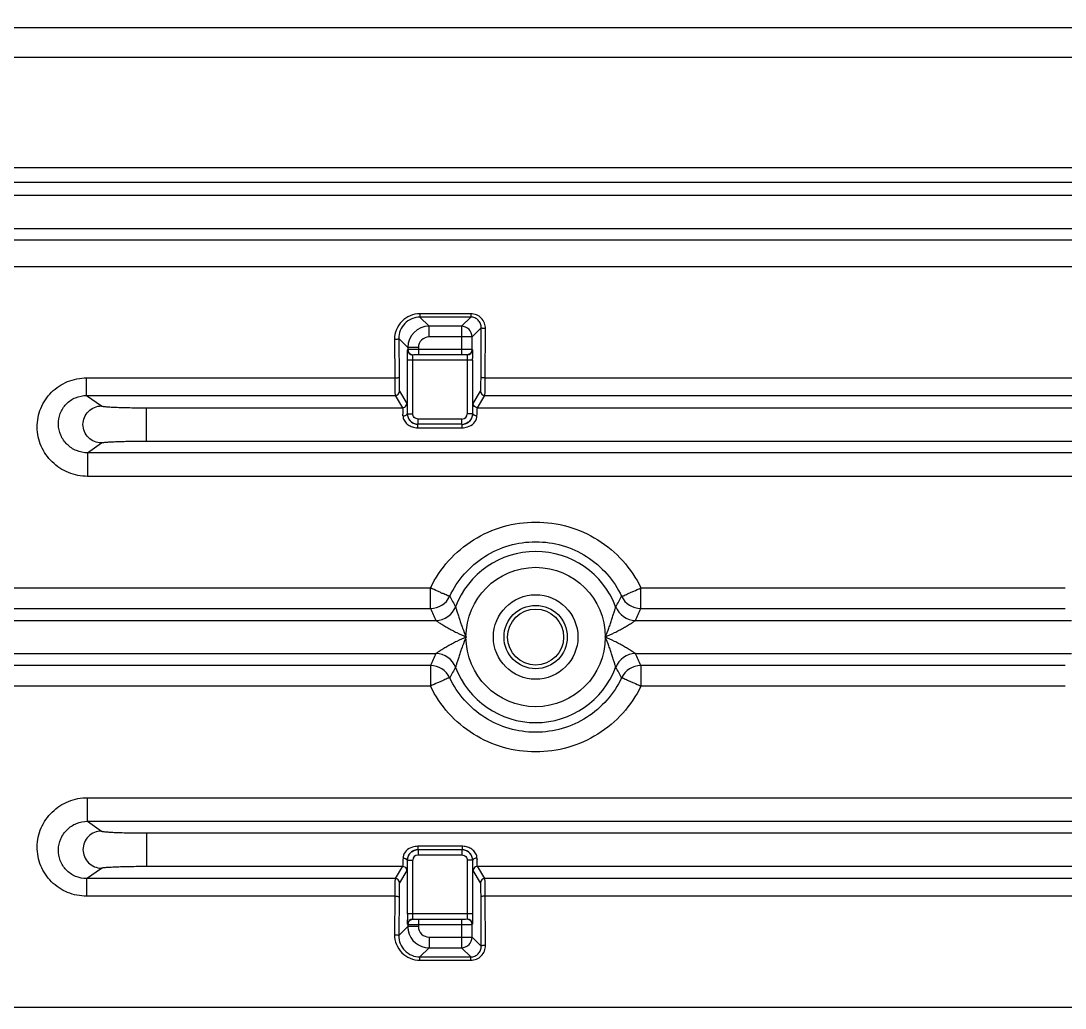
# Model space of a CAD drawing. Header units: millimetres. Extents: x -6 to 705, y -10 to 538.
# Drawn here: x 195.33 to 196.914, y 218.358 to 219.855 of the extents above; entities that cross this region are included whole.
import ezdxf

# ---------------------------------------------------------------- set-up
doc = ezdxf.new("R2010")
doc.units = ezdxf.units.MM

msp = doc.modelspace()

# ---------------------------------------------------------------- linework, layer by layer
at = {"color": 8, "linetype": 'Continuous', "lineweight": -3}
for p, q in [((199.2718, 219.8447), (195.014, 219.8447)), ((199.2718, 219.8), (195.014, 219.8)), ((195.014, 219.6328), (199.2718, 219.6328)), ((195.014, 219.6106), (199.2718, 219.6106)), ((194.9707, 219.5909), (199.3152, 219.5909)), ((194.9707, 219.5404), (199.3152, 219.5404)), ((199.2718, 219.5226), (195.014, 219.5226)), ((199.2718, 219.4825), (195.014, 219.4825)), ((196.0122, 219.4111), (195.9351, 219.4111)), ((195.9351, 219.4111), (195.9351, 219.4061)), ((196.0122, 219.4061), (195.9351, 219.4061)), ((195.949, 219.3922), (195.9351, 219.4061)), ((195.9983, 219.3922), (196.0122, 219.4061)), ((196.0122, 219.4111), (196.0122, 219.4061)), ((195.9983, 219.3922), (195.949, 219.3922)), ((195.949, 219.376), (195.949, 219.3922)), ((195.9983, 219.3922), (195.9983, 219.3493)), ((196.0144, 219.376), (196.0282, 219.3898)), ((196.0278, 219.3149), (196.0282, 219.3898)), ((196.0342, 219.3138), (196.0346, 219.3885)), ((195.8966, 219.3723), (195.8969, 219.3138)), ((195.9168, 219.3599), (195.9031, 219.3736)), ((195.9031, 219.3736), (195.9034, 219.3149)), ((196.0144, 219.376), (195.949, 219.376)), ((196.0144, 219.357), (196.0144, 219.376)), ((195.9162, 219.35), (195.9165, 219.3563)), ((195.9162, 219.3405), (195.9162, 219.35)), ((195.9166, 219.3566), (195.9168, 219.357)), ((195.9329, 219.3599), (195.9168, 219.3599)), ((195.9168, 219.3599), (195.9168, 219.357)), ((195.9228, 219.3492), (195.9249, 219.3489)), ((195.9246, 219.3485), (195.9249, 219.3489)), ((195.9249, 219.3489), (195.9266, 219.3491)), ((195.9266, 219.3491), (195.9329, 219.3493)), ((195.9329, 219.3599), (195.9329, 219.3493)), ((195.9329, 219.3573), (195.9983, 219.3573)), ((195.9329, 219.3493), (195.9983, 219.3493)), ((196.0084, 219.3492), (196.0063, 219.3489)), ((196.0063, 219.3489), (196.0066, 219.3485)), ((196.0144, 219.357), (196.0146, 219.3566)), ((196.015, 219.3405), (195.9162, 219.3405)), ((195.9162, 219.2595), (195.9162, 219.3405)), ((195.9242, 219.2595), (195.9242, 219.3405)), ((196.007, 219.3405), (196.007, 219.2595)), ((196.015, 219.3405), (196.015, 219.2595)), ((195.4295, 219.3138), (195.8969, 219.3138)), ((195.4295, 219.2872), (195.4295, 219.3138)), ((196.0342, 219.3138), (198.2516, 219.3138)), ((195.4295, 219.2872), (195.8976, 219.2872)), ((195.4295, 219.2872), (195.4518, 219.2713)), ((195.8976, 219.2872), (195.9088, 219.2685)), ((195.904, 219.2936), (195.9152, 219.2749)), ((196.0159, 219.2749), (196.0272, 219.2936)), ((196.0224, 219.2685), (196.0336, 219.2872)), ((196.0336, 219.2872), (198.2523, 219.2872)), ((195.5202, 219.2685), (195.9088, 219.2685)), ((195.5202, 219.218), (195.5202, 219.2685)), ((195.9162, 219.2595), (195.9242, 219.2595)), ((196.015, 219.2595), (196.007, 219.2595)), ((196.0223, 219.2682), (196.0224, 219.2685)), ((196.0224, 219.2685), (198.2635, 219.2685)), ((195.999, 219.2434), (195.9321, 219.2434)), ((195.9321, 219.2382), (195.9321, 219.2434)), ((195.9321, 219.2382), (195.999, 219.2382)), ((195.9989, 219.2514), (195.9323, 219.2514)), ((195.9323, 219.2434), (195.9323, 219.2514)), ((195.9989, 219.2434), (195.9989, 219.2514)), ((195.999, 219.2382), (195.999, 219.2434)), ((195.4309, 219.2002), (195.4518, 219.2152)), ((195.5202, 219.218), (198.7656, 219.218)), ((198.855, 219.2002), (195.4309, 219.2002)), ((195.4309, 219.2002), (195.4309, 219.1645)), ((198.855, 219.1645), (195.4309, 219.1645)), ((195.1095, 218.9953), (195.9512, 218.9953)), ((195.9512, 218.9641), (195.9512, 218.9953)), ((196.2703, 218.9641), (196.2703, 218.9953)), ((196.2703, 218.9953), (196.914, 218.9953)), ((195.1095, 218.9641), (195.9512, 218.9641)), ((196.2703, 218.9641), (196.914, 218.9641)), ((195.0806, 218.946), (195.9592, 218.946)), ((196.2623, 218.946), (196.9237, 218.946)), ((195.0806, 218.8956), (195.9592, 218.8956)), ((196.2623, 218.8956), (196.9237, 218.8956)), ((195.9512, 218.8775), (195.1095, 218.8775)), ((195.9512, 218.8775), (195.9512, 218.8463)), ((196.2703, 218.8775), (196.2703, 218.8463)), ((196.914, 218.8775), (196.2703, 218.8775)), ((195.9512, 218.8463), (195.1095, 218.8463)), ((196.914, 218.8463), (196.2703, 218.8463)), ((195.4309, 218.6771), (198.855, 218.6771)), ((195.4309, 218.6414), (195.4309, 218.6771)), ((195.4309, 218.6414), (198.855, 218.6414)), ((195.4309, 218.6414), (195.4518, 218.6264)), ((195.5202, 218.6236), (198.7656, 218.6236)), ((195.5202, 218.6236), (195.5202, 218.5731)), ((195.999, 218.6034), (195.9321, 218.6034)), ((195.9321, 218.6034), (195.9321, 218.5982)), ((195.999, 218.6034), (195.999, 218.5982)), ((195.999, 218.5982), (195.9321, 218.5982)), ((195.9323, 218.5982), (195.9323, 218.5902)), ((195.9323, 218.5902), (195.9989, 218.5902)), ((195.9989, 218.5982), (195.9989, 218.5902)), ((195.5202, 218.5731), (195.9088, 218.5731)), ((195.9088, 218.5731), (195.8976, 218.5544)), ((195.9089, 218.5734), (195.9088, 218.5731)), ((195.9162, 218.5821), (195.9242, 218.5821)), ((195.9162, 218.5011), (195.9162, 218.5821)), ((195.9242, 218.5011), (195.9242, 218.5821)), ((196.015, 218.5821), (196.007, 218.5821)), ((196.007, 218.5821), (196.007, 218.5011)), ((196.015, 218.5821), (196.015, 218.5011)), ((196.0224, 218.5731), (198.2635, 218.5731)), ((196.0336, 218.5544), (196.0224, 218.5731)), ((195.4295, 218.5544), (195.4518, 218.5703)), ((195.9152, 218.5667), (195.904, 218.548)), ((196.0272, 218.548), (196.0159, 218.5667)), ((195.8976, 218.5544), (195.4295, 218.5544)), ((195.4295, 218.5544), (195.4295, 218.5278)), ((198.2523, 218.5544), (196.0336, 218.5544)), ((195.8969, 218.5278), (195.4295, 218.5278)), ((195.8969, 218.5278), (195.8966, 218.4693)), ((195.9034, 218.5267), (195.9031, 218.468)), ((196.0282, 218.4518), (196.0278, 218.5267)), ((198.2516, 218.5278), (196.0342, 218.5278)), ((196.0346, 218.4531), (196.0342, 218.5278)), ((196.015, 218.5011), (195.9162, 218.5011)), ((195.9228, 218.4924), (195.9249, 218.4927)), ((195.9249, 218.4927), (195.9246, 218.4931)), ((195.9983, 218.4923), (195.9329, 218.4923)), ((195.9329, 218.4923), (195.9329, 218.4817)), ((196.0045, 218.4925), (195.9983, 218.4923)), ((195.9983, 218.4923), (195.9983, 218.4495)), ((196.0063, 218.4927), (196.0045, 218.4925)), ((196.0066, 218.4931), (196.0063, 218.4927)), ((196.0084, 218.4924), (196.0063, 218.4927)), ((196.015, 218.5011), (196.0149, 218.4916)), ((195.9168, 218.4817), (195.9031, 218.468)), ((195.9168, 218.4846), (195.9166, 218.485)), ((195.9168, 218.4846), (195.9168, 218.4817)), ((195.9329, 218.4817), (195.9168, 218.4817)), ((195.9983, 218.4843), (195.9329, 218.4843)), ((196.0146, 218.485), (196.0144, 218.4846)), ((196.0144, 218.4656), (196.0144, 218.4846)), ((196.0149, 218.4916), (196.0147, 218.4853)), ((195.949, 218.4656), (195.949, 218.4495)), ((195.949, 218.4656), (196.0144, 218.4656)), ((196.0144, 218.4656), (196.0282, 218.4518)), ((195.949, 218.4495), (195.9351, 218.4355)), ((195.949, 218.4495), (195.9983, 218.4495)), ((195.9983, 218.4495), (196.0122, 218.4355)), ((195.9351, 218.4305), (195.9351, 218.4355)), ((195.9351, 218.4355), (196.0122, 218.4355)), ((195.9351, 218.4305), (196.0122, 218.4305)), ((196.0122, 218.4305), (196.0122, 218.4355)), ((195.014, 218.3592), (199.2718, 218.3592))]:
    msp.add_line(p, q, dxfattribs=at)
at = {"color": 1}
msp.add_circle((211.1234, 217.2284), 28.8225, dxfattribs=at)
at = {"color": 8, "linetype": 'Continuous', "lineweight": -3}
for radius in [0.1057, 0.0641, 0.048, 0.0425]:
    msp.add_circle((196.1107, 218.9208), radius, dxfattribs=at)
for centre, radius, start, end in [((195.949, 219.3599), 0.0323, 90.0199, 179.9819), ((195.9982, 219.376), 0.0161, 0.0506, 89.9494), ((195.949, 219.3599), 0.0161, 89.9925, 180.0075), ((195.9246, 219.3566), 0.00807, 180.0787, 269.9563), ((196.0065, 219.3566), 0.00807, 270.0437, 359.9213), ((195.4099, 219.3405), 0.6051, 359.9992, 0.244), ((195.8976, 219.2936), 0.00645, 270.0437, 359.9213), ((196.0336, 219.2936), 0.00645, 180.0787, 269.9563), ((195.4769, 219.2478), 0.4326, 1.1171, 1.4515), ((195.9323, 219.2595), 0.0162, 180.0381, 189.8402), ((195.9323, 219.2595), 0.0161, 189.8009, 232.1246), ((195.9989, 219.2595), 0.00807, 269.9944, 359.986), ((195.9984, 219.2599), 0.0169, 352.2841, 358.7362), ((196.0068, 219.2565), 0.0149, 350.609, 358.8011), ((195.9323, 219.2595), 0.0162, 259.1311, 263.769), ((195.9322, 219.2596), 0.0162, 259.6203, 264.2457), ((195.9321, 219.2665), 0.0283, 264.0741, 269.9963), ((195.9323, 219.2595), 0.0161, 263.7651, 269.9943), ((195.9321, 219.2595), 0.0161, 264.24, 269.9858), ((195.9989, 219.2595), 0.0162, 270.039, 280.0252), ((195.999, 219.2595), 0.0162, 270.0232, 279.5198), ((195.9988, 219.2596), 0.0162, 306.5772, 322.0693), ((196.1107, 218.9208), 0.1298, 20.7584, 159.2416), ((195.9511, 218.9964), 0.0323, 270.0352, 334.6012), ((196.2278, 219.1141), 0.2803, 207.9936, 211.7014), ((195.9937, 219.1141), 0.2803, 328.2987, 332.0066), ((196.2703, 218.9964), 0.0323, 205.3988, 269.9648), ((196.2919, 219.1043), 0.3684, 202.3578, 205.4322), ((195.9592, 218.9783), 0.0323, 269.99, 339.1374), ((196.2623, 218.9783), 0.0323, 200.8648, 270.0021), ((195.9342, 219.1022), 0.3634, 334.5465, 337.6635), ((196.2873, 218.7394), 0.3634, 154.5465, 157.6635), ((195.9592, 218.8633), 0.0323, 20.8648, 90.0021), ((196.2623, 218.8633), 0.0323, 89.9965, 159.1361), ((195.9296, 218.7373), 0.3684, 22.3578, 25.4322), ((195.9511, 218.8452), 0.0323, 25.3988, 89.9648), ((196.2278, 218.7275), 0.2803, 148.2986, 152.0065), ((196.1107, 218.9208), 0.1298, 200.7584, 339.2416), ((195.9937, 218.7275), 0.2803, 27.9934, 31.7013), ((196.2703, 218.8452), 0.0323, 90.0352, 154.6012), ((195.999, 218.5751), 0.0283, 84.0741, 89.9963), ((195.9243, 218.5851), 0.0149, 170.609, 178.8011), ((195.9323, 218.5821), 0.0162, 126.5772, 142.0693), ((195.9323, 218.5821), 0.00807, 89.9944, 179.986), ((195.9321, 218.5821), 0.0162, 90.0232, 99.5198), ((195.9323, 218.5821), 0.0162, 90.039, 100.0252), ((195.9989, 218.5821), 0.0161, 83.7651, 89.9943), ((195.999, 218.5821), 0.0161, 84.24, 89.9858), ((195.999, 218.582), 0.0162, 79.6203, 84.2457), ((195.9989, 218.5821), 0.0162, 79.1311, 83.769), ((195.9989, 218.5821), 0.0161, 9.8009, 52.1246), ((195.9328, 218.5817), 0.0169, 172.2841, 178.7362), ((195.9989, 218.5821), 0.0162, 0.0381, 9.8402), ((196.4542, 218.5939), 0.4326, 181.1171, 181.4515), ((195.8976, 218.548), 0.00645, 0.0787, 89.9563), ((196.0336, 218.548), 0.00645, 90.0437, 179.9213), ((196.5212, 218.5011), 0.6051, 179.9992, 180.244), ((196.4298, 218.5006), 0.5136, 180.2263, 180.742), ((196.306, 218.499), 0.3898, 180.743, 181.0374), ((195.9246, 218.485), 0.00807, 90.0437, 179.9213), ((196.0065, 218.485), 0.00807, 0.0787, 89.9563), ((195.9491, 218.4817), 0.0323, 180.0319, 190.9325), ((195.949, 218.4817), 0.0161, 179.9925, 270.0075), ((195.949, 218.4817), 0.0323, 190.9448, 269.9821), ((195.9982, 218.4656), 0.0161, 270.0506, 359.9494)]:
    msp.add_arc(centre, radius, start, end, dxfattribs=at)
for points, knots in [([(195.9351, 219.4111), (195.93, 219.4111), (195.9198, 219.4091), (195.907, 219.4003), (195.8985, 219.3874), (195.8966, 219.3773), (195.8966, 219.3723)], [0, 0, 0, 0, 0.252637, 0.503679, 0.752501, 1, 1, 1, 1]), ([(195.9351, 219.4061), (195.9309, 219.4061), (195.9223, 219.4043), (195.9116, 219.397), (195.9046, 219.3862), (195.9031, 219.3778), (195.9031, 219.3736)], [0, 0, 0, 0, 0.253801, 0.505281, 0.753581, 1, 1, 1, 1]), ([(196.0346, 219.3885), (196.0346, 219.3914), (196.0335, 219.3973), (196.0286, 219.4048), (196.0211, 219.4099), (196.0151, 219.4111), (196.0122, 219.4111)], [0, 0, 0, 0, 0.247635, 0.496496, 0.747441, 1, 1, 1, 1]), ([(196.0282, 219.3898), (196.0282, 219.3919), (196.0274, 219.3961), (196.024, 219.4015), (196.0186, 219.4052), (196.0143, 219.4061), (196.0122, 219.4061)], [0, 0, 0, 0, 0.24514, 0.492868, 0.744833, 1, 1, 1, 1]), ([(196.0346, 219.3885), (196.0338, 219.3885), (196.0323, 219.3886), (196.0303, 219.3888), (196.029, 219.3892), (196.0282, 219.3896), (196.0282, 219.3898)], [0, 0, 0, 0, 0.361016, 0.672414, 0.890891, 1, 1, 1, 1]), ([(195.8966, 219.3723), (195.8974, 219.3723), (195.8989, 219.3724), (195.901, 219.3727), (195.9023, 219.373), (195.9031, 219.3734), (195.9031, 219.3736)], [0, 0, 0, 0, 0.361919, 0.673917, 0.892334, 1, 1, 1, 1]), ([(195.9168, 219.357), (195.9169, 219.3571), (195.9174, 219.357), (195.9183, 219.3572), (195.9198, 219.3572), (195.9218, 219.3572), (195.9242, 219.3573), (195.9279, 219.3573), (195.9309, 219.3573), (195.9329, 219.3573)], [0, 0, 0, 0, 0.023892, 0.08373, 0.177511, 0.301861, 0.452144, 0.622889, 1, 1, 1, 1]), ([(195.9168, 219.357), (195.9168, 219.3553), (195.918, 219.3517), (195.9211, 219.3497), (195.9228, 219.3492)], [0, 0, 0, 0, 0.499665, 1, 1, 1, 1]), ([(195.9242, 219.3405), (195.9242, 219.3415), (195.9242, 219.3433), (195.9243, 219.3455), (195.9244, 219.347), (195.9244, 219.3477), (195.9245, 219.3482), (195.9246, 219.3485), (195.9246, 219.3485)], [0, 0, 0, 0, 0.371578, 0.689919, 0.814384, 0.909444, 0.97182, 1, 1, 1, 1]), ([(195.9983, 219.3573), (196.0003, 219.3573), (196.0032, 219.3573), (196.007, 219.3573), (196.0094, 219.3572), (196.0113, 219.3572), (196.0129, 219.3572), (196.0138, 219.357), (196.0143, 219.3571), (196.0144, 219.357)], [0, 0, 0, 0, 0.376107, 0.546739, 0.697153, 0.821743, 0.915853, 0.975951, 1, 1, 1, 1]), ([(195.9983, 219.3493), (195.9993, 219.3493), (196.0011, 219.3493), (196.0034, 219.3492), (196.0048, 219.3491), (196.0056, 219.3491), (196.006, 219.349), (196.0063, 219.349), (196.0063, 219.3489)], [0, 0, 0, 0, 0.375509, 0.696048, 0.820483, 0.914561, 0.974921, 1, 1, 1, 1]), ([(196.0066, 219.3485), (196.0066, 219.3485), (196.0066, 219.3482), (196.0067, 219.3477), (196.0068, 219.347), (196.0069, 219.3455), (196.0069, 219.3433), (196.007, 219.3415), (196.007, 219.3405)], [0, 0, 0, 0, 0.028055, 0.090192, 0.184991, 0.309271, 0.627624, 1, 1, 1, 1]), ([(196.0144, 219.357), (196.0144, 219.3553), (196.0132, 219.3517), (196.0101, 219.3497), (196.0084, 219.3492)], [0, 0, 0, 0, 0.499665, 1, 1, 1, 1]), ([(196.0146, 219.3566), (196.0147, 219.3565), (196.0147, 219.3561), (196.0148, 219.3553), (196.0148, 219.354), (196.0149, 219.3517), (196.015, 219.3479), (196.015, 219.3448), (196.015, 219.3431)], [0, 0, 0, 0, 0.026601, 0.086674, 0.178727, 0.300186, 0.616613, 1, 1, 1, 1]), ([(195.4309, 219.1645), (195.421, 219.1645), (195.4012, 219.1684), (195.3759, 219.1849), (195.3588, 219.2096), (195.3525, 219.239), (195.3581, 219.2684), (195.3748, 219.2934), (195.3999, 219.31), (195.4197, 219.3138), (195.4295, 219.3138)], [0, 0, 0, 0, 0.12567, 0.251073, 0.376082, 0.500627, 0.624947, 0.749484, 0.874531, 1, 1, 1, 1]), ([(195.8969, 219.3138), (195.8977, 219.3138), (195.8992, 219.3139), (195.9013, 219.3141), (195.9025, 219.3144), (195.9033, 219.3147), (195.9034, 219.3149)], [0, 0, 0, 0, 0.36503, 0.679115, 0.897368, 1, 1, 1, 1]), ([(195.8969, 219.3138), (195.8969, 219.3104), (195.897, 219.3055), (195.8971, 219.2993), (195.8971, 219.2954), (195.8972, 219.2922), (195.8973, 219.2898), (195.8975, 219.2882), (195.8975, 219.2874), (195.8976, 219.2872)], [0, 0, 0, 0, 0.383623, 0.55271, 0.700075, 0.821486, 0.913501, 0.973527, 1, 1, 1, 1]), ([(195.9034, 219.3149), (195.9034, 219.3122), (195.9034, 219.3083), (195.9035, 219.3033), (195.9036, 219.3002), (195.9037, 219.2976), (195.9038, 219.2957), (195.9039, 219.2944), (195.9039, 219.2938), (195.904, 219.2936)], [0, 0, 0, 0, 0.383501, 0.552538, 0.699862, 0.821249, 0.913268, 0.973346, 1, 1, 1, 1]), ([(196.0272, 219.2936), (196.0273, 219.2938), (196.0273, 219.2944), (196.0274, 219.2957), (196.0275, 219.2976), (196.0276, 219.3002), (196.0277, 219.3033), (196.0278, 219.3083), (196.0278, 219.3122), (196.0278, 219.3149)], [0, 0, 0, 0, 0.026654, 0.086732, 0.178751, 0.300138, 0.447462, 0.616499, 1, 1, 1, 1]), ([(196.0342, 219.3138), (196.0334, 219.3138), (196.0319, 219.3139), (196.0299, 219.3141), (196.0286, 219.3144), (196.0278, 219.3147), (196.0278, 219.3149)], [0, 0, 0, 0, 0.365035, 0.679122, 0.897372, 1, 1, 1, 1]), ([(196.0336, 219.2872), (196.0337, 219.2874), (196.0337, 219.2882), (196.0339, 219.2898), (196.0339, 219.2922), (196.034, 219.2954), (196.0341, 219.2993), (196.0342, 219.3055), (196.0342, 219.3104), (196.0342, 219.3138)], [0, 0, 0, 0, 0.026473, 0.086499, 0.178514, 0.299925, 0.44729, 0.616377, 1, 1, 1, 1]), ([(195.4309, 219.2002), (195.4251, 219.2002), (195.4136, 219.2025), (195.399, 219.2122), (195.3892, 219.2265), (195.3855, 219.2433), (195.3884, 219.2603), (195.3977, 219.275), (195.4122, 219.2849), (195.4238, 219.2872), (195.4295, 219.2872)], [0, 0, 0, 0, 0.126504, 0.252041, 0.376456, 0.499934, 0.623246, 0.74749, 0.87328, 1, 1, 1, 1]), ([(195.4518, 219.2152), (195.4482, 219.2152), (195.4409, 219.2167), (195.4316, 219.2229), (195.4254, 219.2322), (195.4232, 219.2432), (195.4254, 219.2542), (195.4316, 219.2636), (195.4409, 219.2698), (195.4482, 219.2713), (195.4518, 219.2713)], [0, 0, 0, 0, 0.124856, 0.249876, 0.374897, 0.500002, 0.625106, 0.750126, 0.875144, 1, 1, 1, 1]), ([(195.4518, 219.2713), (195.452, 219.2712), (195.4527, 219.271), (195.454, 219.2707), (195.4559, 219.2705), (195.4595, 219.2701), (195.4654, 219.2697), (195.4738, 219.2693), (195.4838, 219.2689), (195.4995, 219.2686), (195.5118, 219.2685), (195.5202, 219.2685)], [0, 0, 0, 0, 0.010968, 0.030299, 0.058041, 0.094062, 0.189649, 0.313946, 0.462611, 0.630558, 1, 1, 1, 1]), ([(195.912, 219.2694), (195.913, 219.2699), (195.9146, 219.2716), (195.9152, 219.2738), (195.9152, 219.2749)], [0, 0, 0, 0, 0.500137, 1, 1, 1, 1]), ([(195.9152, 219.2749), (195.9153, 219.2748), (195.9153, 219.2744), (195.9155, 219.2735), (195.9155, 219.2721), (195.9157, 219.2695), (195.9158, 219.2652), (195.9159, 219.2615), (195.9159, 219.2595)], [0, 0, 0, 0, 0.027461, 0.085366, 0.173177, 0.289529, 0.60072, 1, 1, 1, 1]), ([(196.0153, 219.2595), (196.0153, 219.2615), (196.0154, 219.2652), (196.0155, 219.2695), (196.0156, 219.2721), (196.0157, 219.2735), (196.0158, 219.2744), (196.0159, 219.2748), (196.0159, 219.2749)], [0, 0, 0, 0, 0.399217, 0.71039, 0.826762, 0.914602, 0.972526, 1, 1, 1, 1]), ([(196.0192, 219.2694), (196.0182, 219.2699), (196.0166, 219.2716), (196.0159, 219.2738), (196.0159, 219.2749)], [0, 0, 0, 0, 0.500137, 1, 1, 1, 1]), ([(195.9088, 219.2685), (195.9088, 219.2684), (195.9089, 219.2681), (195.909, 219.2672), (195.9091, 219.2653), (195.9093, 219.2624), (195.9094, 219.26), (195.9094, 219.2587)], [0, 0, 0, 0, 0.028773, 0.086701, 0.288788, 0.597873, 1, 1, 1, 1]), ([(195.9095, 219.2562), (195.9103, 219.2562), (195.9118, 219.2564), (195.9142, 219.2571), (195.9159, 219.2585), (195.9159, 219.2595)], [0, 0, 0, 0, 0.319325, 0.606352, 1, 1, 1, 1]), ([(195.9095, 219.2562), (195.9095, 219.2539), (195.9107, 219.2492), (195.9154, 219.2435), (195.9219, 219.2398), (195.9268, 219.2386), (195.9292, 219.2383)], [0, 0, 0, 0, 0.235732, 0.489094, 0.744482, 1, 1, 1, 1]), ([(195.9159, 219.2595), (195.9159, 219.2587), (195.9162, 219.2552), (195.9177, 219.2519), (195.9193, 219.2497)], [0, 0, 0, 0, 0.224215, 1, 1, 1, 1]), ([(196.0075, 219.2395), (196.0109, 219.2406), (196.0173, 219.2441), (196.021, 219.2507), (196.0215, 219.2541)], [0, 0, 0, 0, 0.509064, 1, 1, 1, 1]), ([(196.0088, 219.2466), (196.0105, 219.248), (196.0135, 219.2514), (196.0148, 219.2555), (196.0151, 219.2576)], [0, 0, 0, 0, 0.520107, 1, 1, 1, 1]), ([(196.0217, 219.2562), (196.0209, 219.2562), (196.0193, 219.2564), (196.017, 219.2571), (196.0153, 219.2585), (196.0153, 219.2595)], [0, 0, 0, 0, 0.319328, 0.606352, 1, 1, 1, 1]), ([(196.0217, 219.2562), (196.0218, 219.2588), (196.0219, 219.2623), (196.0221, 219.2663), (196.0222, 219.2677), (196.0223, 219.2682)], [0, 0, 0, 0, 0.661372, 0.876446, 1, 1, 1, 1]), ([(195.9193, 219.2497), (195.9205, 219.2482), (195.9235, 219.2454), (195.9273, 219.244), (195.9292, 219.2436)], [0, 0, 0, 0, 0.50039, 1, 1, 1, 1]), ([(195.4518, 219.2152), (195.452, 219.2153), (195.4527, 219.2155), (195.454, 219.2158), (195.4559, 219.216), (195.4595, 219.2164), (195.4654, 219.2168), (195.4738, 219.2172), (195.4838, 219.2175), (195.4995, 219.2179), (195.5118, 219.218), (195.5202, 219.218)], [0, 0, 0, 0, 0.010975, 0.030304, 0.058039, 0.094058, 0.189648, 0.313948, 0.462611, 0.630557, 1, 1, 1, 1]), ([(195.9512, 218.9953), (195.9583, 219.0102), (195.9769, 219.038), (196.0153, 219.0702), (196.0611, 219.0905), (196.1107, 219.0974), (196.1604, 219.0905), (196.2062, 219.0701), (196.2446, 219.038), (196.2632, 219.0102), (196.2703, 218.9953)], [0, 0, 0, 0, 0.124985, 0.249941, 0.374951, 0.500004, 0.625056, 0.750068, 0.875022, 1, 1, 1, 1]), ([(195.9803, 218.9826), (195.9861, 218.9948), (196.0012, 219.0178), (196.0325, 219.0445), (196.07, 219.0614), (196.1107, 219.0672), (196.1515, 219.0614), (196.189, 219.0445), (196.2203, 219.0178), (196.2354, 218.9948), (196.2412, 218.9826)], [0, 0, 0, 0, 0.124979, 0.249921, 0.374929, 0.500001, 0.625072, 0.750082, 0.875023, 1, 1, 1, 1]), ([(195.9803, 218.9826), (195.9802, 218.9825), (195.9799, 218.9826), (195.9794, 218.9828), (195.9786, 218.9831), (195.9771, 218.9836), (195.9746, 218.9847), (195.971, 218.9862), (195.9667, 218.9881), (195.96, 218.9912), (195.9548, 218.9936), (195.9512, 218.9953)], [0, 0, 0, 0, 0.008381, 0.025627, 0.051697, 0.086426, 0.180706, 0.304857, 0.454579, 0.624599, 1, 1, 1, 1]), ([(196.2412, 218.9826), (196.2412, 218.9826), (196.2415, 218.9827), (196.242, 218.9828), (196.2428, 218.9831), (196.2444, 218.9836), (196.2469, 218.9847), (196.2504, 218.9862), (196.2547, 218.9882), (196.2615, 218.9911), (196.2668, 218.9934), (196.2703, 218.9953)], [0, 0, 0, 0, 0.007981, 0.025243, 0.051458, 0.086306, 0.18063, 0.304768, 0.454484, 0.62458, 1, 1, 1, 1]), ([(195.9893, 218.9668), (195.9893, 218.9666), (195.9895, 218.9658), (195.9899, 218.9644), (195.9905, 218.9624), (195.9915, 218.959), (195.993, 218.9541), (195.995, 218.9478), (195.9973, 218.9411), (196.0005, 218.9321), (196.0032, 218.9253), (196.0051, 218.9208)], [0, 0, 0, 0, 0.015377, 0.046587, 0.090489, 0.143721, 0.268323, 0.406631, 0.551694, 0.700011, 1, 1, 1, 1]), ([(196.2164, 218.9208), (196.2183, 218.9253), (196.221, 218.9321), (196.2242, 218.9411), (196.2264, 218.9478), (196.2285, 218.9541), (196.23, 218.959), (196.231, 218.9624), (196.2316, 218.9644), (196.2319, 218.9658), (196.2321, 218.9666), (196.2322, 218.9668)], [0, 0, 0, 0, 0.299966, 0.448263, 0.593308, 0.731608, 0.856241, 0.90949, 0.953428, 0.984644, 1, 1, 1, 1]), ([(195.9592, 218.946), (195.9593, 218.9458), (195.9601, 218.9454), (195.9613, 218.9445), (195.9633, 218.9432), (195.9657, 218.9417), (195.9684, 218.94), (195.9724, 218.9376), (195.9776, 218.9346), (195.9842, 218.931), (195.9933, 218.9262), (196.0003, 218.9229), (196.0051, 218.9208)], [0, 0, 0, 0, 0.014118, 0.046643, 0.092757, 0.147923, 0.209163, 0.274465, 0.412621, 0.55649, 0.703243, 1, 1, 1, 1]), ([(196.2164, 218.9208), (196.2211, 218.9229), (196.2282, 218.9262), (196.2373, 218.931), (196.2438, 218.9346), (196.2491, 218.9376), (196.2531, 218.94), (196.2558, 218.9417), (196.2582, 218.9432), (196.2602, 218.9445), (196.2614, 218.9454), (196.2622, 218.9458), (196.2623, 218.946)], [0, 0, 0, 0, 0.296737, 0.443474, 0.587327, 0.725473, 0.790766, 0.85207, 0.907258, 0.953407, 0.985909, 1, 1, 1, 1]), ([(196.0051, 218.9208), (196.0003, 218.9187), (195.9933, 218.9154), (195.9842, 218.9106), (195.9776, 218.907), (195.9724, 218.904), (195.9684, 218.9016), (195.9657, 218.8999), (195.9633, 218.8984), (195.9613, 218.8972), (195.9601, 218.8962), (195.9593, 218.8958), (195.9592, 218.8956)], [0, 0, 0, 0, 0.296743, 0.443486, 0.587343, 0.725485, 0.790772, 0.852043, 0.907236, 0.953421, 0.985919, 1, 1, 1, 1]), ([(196.0051, 218.9208), (196.0032, 218.9163), (196.0005, 218.9095), (195.9973, 218.9005), (195.995, 218.8938), (195.993, 218.8875), (195.9915, 218.8826), (195.9905, 218.8792), (195.9899, 218.8772), (195.9895, 218.8758), (195.9893, 218.875), (195.9893, 218.8748)], [0, 0, 0, 0, 0.29997, 0.448275, 0.593324, 0.731619, 0.856225, 0.909466, 0.953404, 0.98463, 1, 1, 1, 1]), ([(196.2322, 218.8748), (196.2321, 218.875), (196.2319, 218.8758), (196.2316, 218.8772), (196.231, 218.8792), (196.23, 218.8827), (196.2285, 218.8876), (196.2264, 218.8939), (196.2242, 218.9005), (196.221, 218.9096), (196.2183, 218.9163), (196.2164, 218.9208)], [0, 0, 0, 0, 0.015505, 0.046798, 0.090758, 0.14415, 0.268785, 0.407035, 0.552006, 0.70022, 1, 1, 1, 1]), ([(196.2623, 218.8956), (196.2622, 218.8958), (196.2614, 218.8962), (196.2602, 218.8972), (196.2581, 218.8984), (196.2558, 218.8999), (196.253, 218.9016), (196.2491, 218.904), (196.2438, 218.907), (196.2373, 218.9107), (196.2281, 218.9154), (196.2211, 218.9187), (196.2164, 218.9208)], [0, 0, 0, 0, 0.014243, 0.046759, 0.092942, 0.148429, 0.209681, 0.274979, 0.413061, 0.556828, 0.703471, 1, 1, 1, 1]), ([(195.9803, 218.8591), (195.9802, 218.859), (195.98, 218.8589), (195.9795, 218.8588), (195.9787, 218.8585), (195.9771, 218.858), (195.9746, 218.857), (195.9711, 218.8554), (195.9668, 218.8534), (195.96, 218.8505), (195.9547, 218.8482), (195.9512, 218.8463)], [0, 0, 0, 0, 0.007981, 0.025245, 0.051461, 0.086309, 0.180633, 0.304771, 0.454486, 0.624581, 1, 1, 1, 1]), ([(196.2412, 218.8591), (196.2354, 218.8468), (196.2203, 218.8238), (196.189, 218.7971), (196.1515, 218.7802), (196.1107, 218.7744), (196.07, 218.7802), (196.0325, 218.7971), (196.0012, 218.8238), (195.9861, 218.8468), (195.9803, 218.8591)], [0, 0, 0, 0, 0.124986, 0.24993, 0.374939, 0.500008, 0.625078, 0.750088, 0.875027, 1, 1, 1, 1]), ([(196.2412, 218.8591), (196.2413, 218.8591), (196.2415, 218.859), (196.2421, 218.8588), (196.2428, 218.8586), (196.2444, 218.858), (196.2468, 218.8569), (196.2504, 218.8554), (196.2547, 218.8535), (196.2615, 218.8504), (196.2667, 218.848), (196.2703, 218.8463)], [0, 0, 0, 0, 0.008376, 0.025621, 0.051689, 0.086417, 0.180697, 0.304849, 0.454573, 0.624595, 1, 1, 1, 1]), ([(196.2703, 218.8463), (196.2632, 218.8315), (196.2446, 218.8036), (196.2062, 218.7715), (196.1604, 218.7512), (196.1107, 218.7442), (196.0611, 218.7512), (196.0153, 218.7715), (195.9769, 218.8036), (195.9583, 218.8315), (195.9512, 218.8463)], [0, 0, 0, 0, 0.124985, 0.249946, 0.374955, 0.500007, 0.625059, 0.750069, 0.875025, 1, 1, 1, 1]), ([(195.4295, 218.5278), (195.4197, 218.5278), (195.3999, 218.5316), (195.3748, 218.5482), (195.3581, 218.5732), (195.3525, 218.6027), (195.3588, 218.632), (195.3759, 218.6568), (195.4012, 218.6732), (195.421, 218.6771), (195.4309, 218.6771)], [0, 0, 0, 0, 0.125479, 0.25053, 0.375071, 0.49939, 0.623932, 0.748935, 0.874335, 1, 1, 1, 1]), ([(195.4295, 218.5544), (195.4238, 218.5544), (195.4122, 218.5567), (195.3977, 218.5666), (195.3884, 218.5813), (195.3855, 218.5983), (195.3892, 218.6151), (195.399, 218.6294), (195.4136, 218.6391), (195.4251, 218.6414), (195.4309, 218.6414)], [0, 0, 0, 0, 0.126731, 0.252526, 0.376773, 0.500084, 0.623559, 0.747969, 0.873501, 1, 1, 1, 1]), ([(195.4518, 218.6264), (195.4482, 218.6264), (195.4409, 218.625), (195.4316, 218.6187), (195.4254, 218.6094), (195.4232, 218.5984), (195.4254, 218.5874), (195.4316, 218.578), (195.4409, 218.5718), (195.4482, 218.5703), (195.4518, 218.5703)], [0, 0, 0, 0, 0.124856, 0.249876, 0.374897, 0.500002, 0.625106, 0.750126, 0.875144, 1, 1, 1, 1]), ([(195.4518, 218.6264), (195.452, 218.6263), (195.4527, 218.6261), (195.454, 218.6258), (195.4559, 218.6256), (195.4595, 218.6252), (195.4654, 218.6248), (195.4738, 218.6244), (195.4838, 218.6241), (195.4995, 218.6237), (195.5118, 218.6236), (195.5202, 218.6236)], [0, 0, 0, 0, 0.010975, 0.030304, 0.058039, 0.094058, 0.189648, 0.313948, 0.462611, 0.630557, 1, 1, 1, 1]), ([(196.0217, 218.5854), (196.0217, 218.5877), (196.0204, 218.5924), (196.0157, 218.5981), (196.0093, 218.6018), (196.0044, 218.603), (196.002, 218.6033)], [0, 0, 0, 0, 0.235732, 0.489094, 0.744482, 1, 1, 1, 1]), ([(195.9237, 218.6021), (195.9203, 218.601), (195.9139, 218.5975), (195.9102, 218.5909), (195.9096, 218.5875)], [0, 0, 0, 0, 0.509064, 1, 1, 1, 1]), ([(195.9224, 218.595), (195.9206, 218.5936), (195.9177, 218.5903), (195.9163, 218.5861), (195.9161, 218.584)], [0, 0, 0, 0, 0.520107, 1, 1, 1, 1]), ([(196.0119, 218.5919), (196.0107, 218.5935), (196.0077, 218.5962), (196.0039, 218.5976), (196.0019, 218.598)], [0, 0, 0, 0, 0.50039, 1, 1, 1, 1]), ([(196.0153, 218.5821), (196.0153, 218.5829), (196.0149, 218.5864), (196.0135, 218.5897), (196.0119, 218.5919)], [0, 0, 0, 0, 0.224215, 1, 1, 1, 1]), ([(195.4518, 218.5703), (195.452, 218.5704), (195.4527, 218.5706), (195.454, 218.5709), (195.4559, 218.5712), (195.4595, 218.5715), (195.4654, 218.5719), (195.4738, 218.5723), (195.4838, 218.5727), (195.4995, 218.573), (195.5118, 218.5731), (195.5202, 218.5731)], [0, 0, 0, 0, 0.010968, 0.030299, 0.058041, 0.094062, 0.189649, 0.313946, 0.462611, 0.630558, 1, 1, 1, 1]), ([(195.9095, 218.5854), (195.9094, 218.5828), (195.9093, 218.5793), (195.9091, 218.5753), (195.909, 218.5739), (195.9089, 218.5734)], [0, 0, 0, 0, 0.661372, 0.876446, 1, 1, 1, 1]), ([(195.9095, 218.5854), (195.9103, 218.5854), (195.9118, 218.5852), (195.9142, 218.5845), (195.9159, 218.5831), (195.9159, 218.5821)], [0, 0, 0, 0, 0.319328, 0.606352, 1, 1, 1, 1]), ([(195.912, 218.5723), (195.913, 218.5717), (195.9146, 218.57), (195.9152, 218.5678), (195.9152, 218.5667)], [0, 0, 0, 0, 0.500137, 1, 1, 1, 1]), ([(195.9159, 218.5821), (195.9159, 218.5801), (195.9158, 218.5764), (195.9157, 218.5721), (195.9155, 218.5695), (195.9155, 218.5681), (195.9153, 218.5673), (195.9153, 218.5668), (195.9152, 218.5667)], [0, 0, 0, 0, 0.399217, 0.71039, 0.826762, 0.914602, 0.972526, 1, 1, 1, 1]), ([(196.0217, 218.5854), (196.0209, 218.5854), (196.0193, 218.5852), (196.017, 218.5845), (196.0153, 218.5831), (196.0153, 218.5821)], [0, 0, 0, 0, 0.319325, 0.606352, 1, 1, 1, 1]), ([(196.0159, 218.5667), (196.0159, 218.5668), (196.0158, 218.5673), (196.0157, 218.5681), (196.0156, 218.5695), (196.0155, 218.5721), (196.0154, 218.5764), (196.0153, 218.5801), (196.0153, 218.5821)], [0, 0, 0, 0, 0.027461, 0.085366, 0.173177, 0.289529, 0.60072, 1, 1, 1, 1]), ([(196.0192, 218.5723), (196.0182, 218.5717), (196.0166, 218.57), (196.0159, 218.5678), (196.0159, 218.5667)], [0, 0, 0, 0, 0.500137, 1, 1, 1, 1]), ([(196.0224, 218.5731), (196.0223, 218.5732), (196.0223, 218.5735), (196.0221, 218.5744), (196.022, 218.5763), (196.0219, 218.5793), (196.0218, 218.5816), (196.0218, 218.5829)], [0, 0, 0, 0, 0.028773, 0.086701, 0.288788, 0.597873, 1, 1, 1, 1]), ([(195.8976, 218.5544), (195.8975, 218.5542), (195.8975, 218.5534), (195.8973, 218.5519), (195.8972, 218.5494), (195.8971, 218.5462), (195.8971, 218.5423), (195.897, 218.5361), (195.8969, 218.5312), (195.8969, 218.5278)], [0, 0, 0, 0, 0.026473, 0.086499, 0.178514, 0.299925, 0.44729, 0.616377, 1, 1, 1, 1]), ([(195.904, 218.548), (195.9039, 218.5478), (195.9039, 218.5472), (195.9038, 218.5459), (195.9037, 218.544), (195.9036, 218.5414), (195.9035, 218.5383), (195.9034, 218.5333), (195.9034, 218.5294), (195.9034, 218.5267)], [0, 0, 0, 0, 0.026654, 0.086732, 0.178751, 0.300138, 0.447462, 0.616499, 1, 1, 1, 1]), ([(196.0278, 218.5267), (196.0278, 218.5294), (196.0278, 218.5333), (196.0277, 218.5383), (196.0276, 218.5414), (196.0275, 218.544), (196.0274, 218.5459), (196.0273, 218.5472), (196.0273, 218.5478), (196.0272, 218.548)], [0, 0, 0, 0, 0.383501, 0.552538, 0.699862, 0.821249, 0.913268, 0.973346, 1, 1, 1, 1]), ([(196.0342, 218.5278), (196.0342, 218.5312), (196.0342, 218.5361), (196.0341, 218.5423), (196.034, 218.5462), (196.0339, 218.5494), (196.0339, 218.5519), (196.0337, 218.5534), (196.0337, 218.5542), (196.0336, 218.5544)], [0, 0, 0, 0, 0.383623, 0.55271, 0.700075, 0.821486, 0.913501, 0.973527, 1, 1, 1, 1]), ([(195.8969, 218.5278), (195.8977, 218.5278), (195.8992, 218.5277), (195.9013, 218.5275), (195.9025, 218.5272), (195.9033, 218.5269), (195.9034, 218.5267)], [0, 0, 0, 0, 0.365035, 0.679122, 0.897372, 1, 1, 1, 1]), ([(196.0342, 218.5278), (196.0334, 218.5278), (196.0319, 218.5277), (196.0299, 218.5275), (196.0286, 218.5272), (196.0278, 218.5269), (196.0278, 218.5267)], [0, 0, 0, 0, 0.36503, 0.679115, 0.897368, 1, 1, 1, 1]), ([(195.9168, 218.4846), (195.9168, 218.4864), (195.918, 218.4899), (195.9211, 218.492), (195.9228, 218.4924)], [0, 0, 0, 0, 0.499665, 1, 1, 1, 1]), ([(195.9246, 218.4931), (195.9246, 218.4931), (195.9245, 218.4934), (195.9244, 218.4939), (195.9244, 218.4946), (195.9243, 218.4961), (195.9242, 218.4983), (195.9242, 218.5001), (195.9242, 218.5011)], [0, 0, 0, 0, 0.028055, 0.090192, 0.184991, 0.309271, 0.627624, 1, 1, 1, 1]), ([(195.9329, 218.4923), (195.9319, 218.4923), (195.93, 218.4924), (195.9278, 218.4924), (195.9264, 218.4925), (195.9256, 218.4925), (195.9252, 218.4926), (195.9249, 218.4926), (195.9249, 218.4927)], [0, 0, 0, 0, 0.375509, 0.696048, 0.820483, 0.914561, 0.974921, 1, 1, 1, 1]), ([(196.007, 218.5011), (196.007, 218.5001), (196.0069, 218.4983), (196.0069, 218.4961), (196.0068, 218.4946), (196.0067, 218.4939), (196.0066, 218.4934), (196.0066, 218.4931), (196.0066, 218.4931)], [0, 0, 0, 0, 0.371578, 0.689919, 0.814384, 0.909444, 0.97182, 1, 1, 1, 1]), ([(196.0144, 218.4846), (196.0144, 218.4864), (196.0132, 218.4899), (196.0101, 218.492), (196.0084, 218.4924)], [0, 0, 0, 0, 0.499665, 1, 1, 1, 1]), ([(195.9166, 218.485), (195.9165, 218.4852), (195.9165, 218.4859), (195.9163, 218.4872), (195.9163, 218.4894), (195.9162, 218.491), (195.9162, 218.4919)], [0, 0, 0, 0, 0.085476, 0.288264, 0.59846, 1, 1, 1, 1]), ([(195.9329, 218.4843), (195.9309, 218.4843), (195.928, 218.4843), (195.9242, 218.4843), (195.9218, 218.4844), (195.9198, 218.4844), (195.9183, 218.4845), (195.9174, 218.4846), (195.9169, 218.4845), (195.9168, 218.4846)], [0, 0, 0, 0, 0.376107, 0.546739, 0.697153, 0.821743, 0.915853, 0.975951, 1, 1, 1, 1]), ([(196.0144, 218.4846), (196.0143, 218.4845), (196.0138, 218.4846), (196.0129, 218.4845), (196.0114, 218.4844), (196.0094, 218.4844), (196.007, 218.4843), (196.0032, 218.4843), (196.0003, 218.4843), (195.9983, 218.4843)], [0, 0, 0, 0, 0.023892, 0.08373, 0.177511, 0.301861, 0.452144, 0.622889, 1, 1, 1, 1]), ([(195.8966, 218.4693), (195.8966, 218.4643), (195.8985, 218.4542), (195.907, 218.4413), (195.9198, 218.4325), (195.93, 218.4305), (195.9351, 218.4305)], [0, 0, 0, 0, 0.248133, 0.497063, 0.747795, 1, 1, 1, 1]), ([(195.8966, 218.4693), (195.8974, 218.4693), (195.8989, 218.4692), (195.901, 218.469), (195.9023, 218.4686), (195.9031, 218.4682), (195.9031, 218.468)], [0, 0, 0, 0, 0.361915, 0.673915, 0.892334, 1, 1, 1, 1]), ([(195.9031, 218.468), (195.9031, 218.4638), (195.9046, 218.4554), (195.9116, 218.4446), (195.9223, 218.4373), (195.9309, 218.4355), (195.9351, 218.4355)], [0, 0, 0, 0, 0.247058, 0.495484, 0.746653, 1, 1, 1, 1]), ([(196.0122, 218.4305), (196.0151, 218.4305), (196.0211, 218.4317), (196.0286, 218.4368), (196.0335, 218.4443), (196.0346, 218.4502), (196.0346, 218.4531)], [0, 0, 0, 0, 0.252737, 0.503691, 0.752476, 1, 1, 1, 1]), ([(196.0122, 218.4355), (196.0143, 218.4355), (196.0186, 218.4364), (196.024, 218.4401), (196.0274, 218.4455), (196.0282, 218.4497), (196.0282, 218.4518)], [0, 0, 0, 0, 0.25536, 0.507335, 0.754979, 1, 1, 1, 1]), ([(196.0346, 218.4531), (196.0338, 218.4531), (196.0323, 218.453), (196.0303, 218.4528), (196.029, 218.4525), (196.0282, 218.452), (196.0282, 218.4518)], [0, 0, 0, 0, 0.361017, 0.672415, 0.890891, 1, 1, 1, 1])]:
    msp.add_open_spline(points, degree=3, knots=knots, dxfattribs=at)
for points in [[(195.9088, 219.2685), (195.9099, 219.2685), (195.911, 219.2688), (195.912, 219.2694)], [(196.0224, 219.2685), (196.0213, 219.2685), (196.0201, 219.2688), (196.0192, 219.2694)], [(195.9265, 219.2538), (195.9251, 219.2553), (195.9242, 219.2575), (195.9242, 219.2595)], [(195.9323, 219.2514), (195.9302, 219.2514), (195.928, 219.2524), (195.9265, 219.2538)], [(196.015, 219.2595), (196.015, 219.256), (196.0138, 219.2523), (196.0116, 219.2496)], [(195.9292, 219.2437), (195.9268, 219.2441), (195.9244, 219.2452), (195.9224, 219.2468)], [(195.999, 219.2382), (196.0019, 219.2382), (196.0048, 219.2386), (196.0075, 219.2395)], [(196.0017, 219.2436), (196.0042, 219.244), (196.0067, 219.2451), (196.0088, 219.2466)], [(196.0085, 219.2465), (196.0065, 219.2451), (196.0041, 219.244), (196.0017, 219.2436)], [(195.9321, 218.6034), (195.9293, 218.6034), (195.9264, 218.603), (195.9237, 218.6021)], [(195.9162, 218.5821), (195.9162, 218.5856), (195.9174, 218.5893), (195.9196, 218.592)], [(195.9295, 218.598), (195.9269, 218.5976), (195.9245, 218.5965), (195.9224, 218.595)], [(195.9227, 218.5951), (195.9247, 218.5965), (195.927, 218.5976), (195.9295, 218.598)], [(195.9989, 218.5902), (196.001, 218.5902), (196.0032, 218.5893), (196.0046, 218.5878)], [(196.0019, 218.598), (196.0044, 218.5975), (196.0068, 218.5964), (196.0088, 218.5948)], [(196.0046, 218.5878), (196.0061, 218.5863), (196.007, 218.5842), (196.007, 218.5821)], [(195.9088, 218.5731), (195.9099, 218.5731), (195.911, 218.5728), (195.912, 218.5723)], [(196.0224, 218.5731), (196.0213, 218.5731), (196.0201, 218.5728), (196.0192, 218.5723)]]:
    msp.add_open_spline(points, degree=3, dxfattribs=at)

doc.saveas('drawing.dxf')
